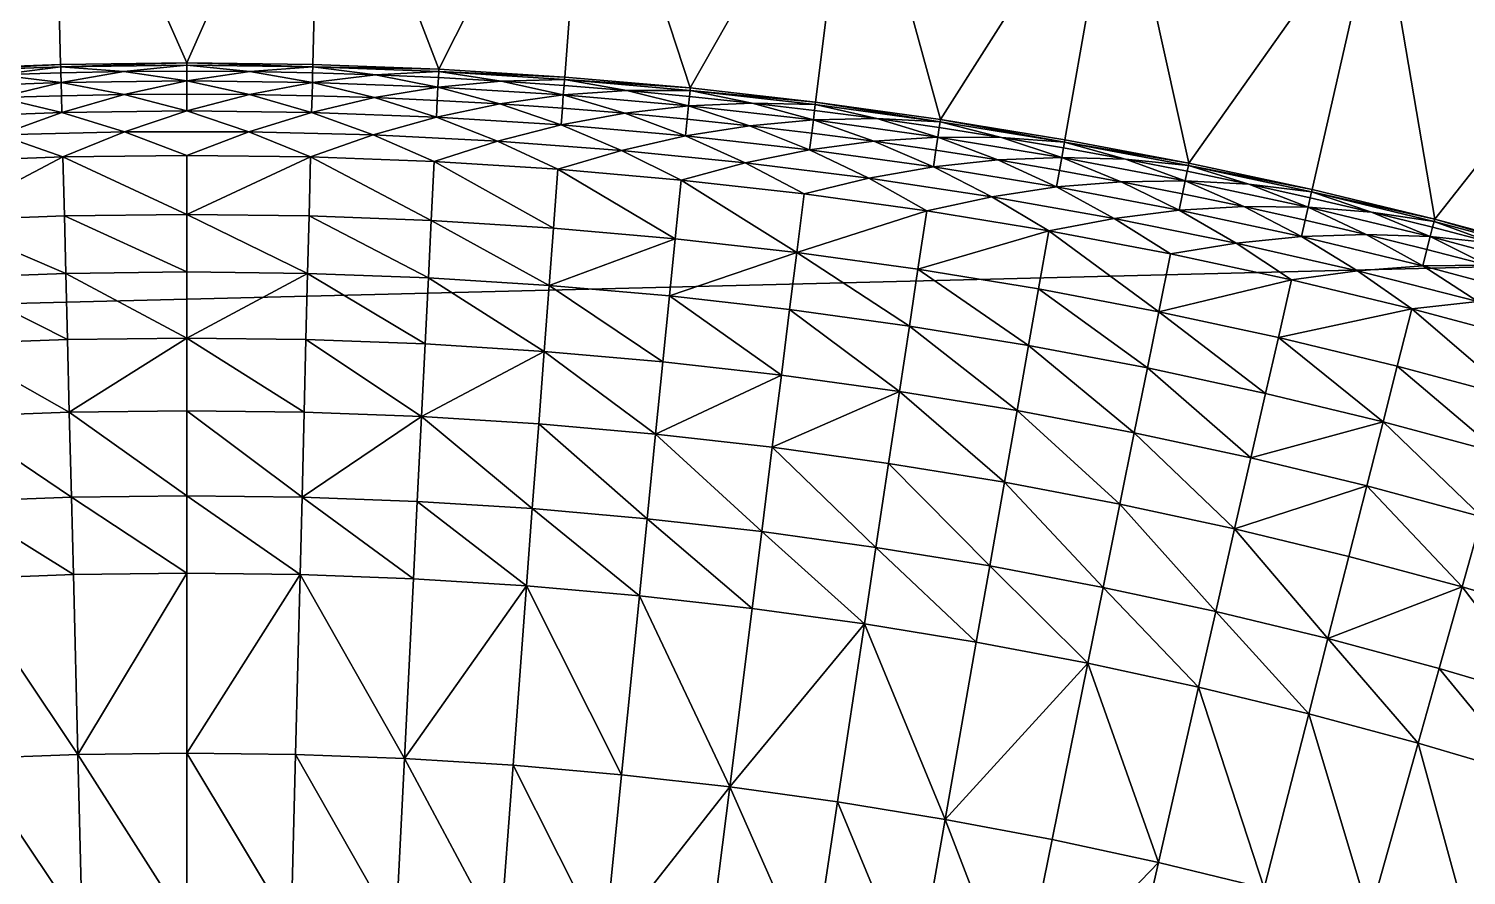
# Model space of a CAD drawing. Header units: millimetres. Extents: x -3250 to 8000, y -3250 to 3250.
# Drawn here: x -78 to 632, y 2098 to 2517 of the extents above; entities that cross this region are included whole.
import ezdxf

# ---------------------------------------------------------------- set-up
doc = ezdxf.new("R2010")
doc.units = ezdxf.units.MM
doc.header["$MEASUREMENT"] = 0
doc.layers.add('MESH_3D', color=2, linetype='CONTINUOUS')

msp = doc.modelspace()

# ---------------------------------------------------------------- linework, layer by layer
at = {"layer": 'MESH_3D'}
for points in [[(2150.48, 2436.79, 32500), (0, 3250, 32500), (-643.97, 3185.56, 32500)], [(2150.48, 2436.79, 32500), (643.97, 3185.56, 32500), (0, 3250, 32500)], [(2150.48, 2436.79, 32500), (-643.97, 3185.56, 32500), (-2269.27, 2326.57, 32500)], [(-198.03, 2642.59, 24200), (-66.07, 2649.18, 24200), (-124.61, 2496.89, 24000)], [(-66.07, 2649.18, 24200), (-62.33, 2499.22, 24000), (-124.61, 2496.89, 24000)], [(-66.07, 2649.18, 24200), (0, 2500, 24000), (-62.33, 2499.22, 24000)], [(-66.07, 2649.18, 24200), (66.07, 2649.18, 24200), (0, 2500, 24000)], [(66.07, 2649.18, 24200), (62.33, 2499.22, 24000), (0, 2500, 24000)], [(66.07, 2649.18, 24200), (124.61, 2496.89, 24000), (62.33, 2499.22, 24000)], [(66.07, 2649.18, 24200), (198.03, 2642.59, 24200), (124.61, 2496.89, 24000)], [(198.03, 2642.59, 24200), (186.83, 2493.01, 24000), (124.61, 2496.89, 24000)], [(198.03, 2642.59, 24200), (248.92, 2487.58, 24000), (186.83, 2493.01, 24000)], [(198.03, 2642.59, 24200), (329.51, 2629.43, 24200), (248.92, 2487.58, 24000)], [(329.51, 2629.43, 24200), (310.86, 2480.6, 24000), (248.92, 2487.58, 24000)], [(329.51, 2629.43, 24200), (372.61, 2472.08, 24000), (310.86, 2480.6, 24000)], [(329.51, 2629.43, 24200), (460.17, 2609.74, 24200), (372.61, 2472.08, 24000)], [(460.17, 2609.74, 24200), (434.12, 2462.02, 24000), (372.61, 2472.08, 24000)], [(460.17, 2609.74, 24200), (495.37, 2450.43, 24000), (434.12, 2462.02, 24000)], [(460.17, 2609.74, 24200), (589.68, 2583.56, 24200), (495.37, 2450.43, 24000)], [(589.68, 2583.56, 24200), (556.3, 2437.32, 24000), (495.37, 2450.43, 24000)], [(589.68, 2583.56, 24200), (616.89, 2422.69, 24000), (556.3, 2437.32, 24000)], [(589.68, 2583.56, 24200), (717.73, 2550.95, 24200), (616.89, 2422.69, 24000)], [(717.73, 2550.95, 24200), (677.1, 2406.56, 24000), (616.89, 2422.69, 24000)], [(-124.56, 2495.71, -38.42), (-124.61, 2496.89), (-62.33, 2499.22)], [(-124.61, 2496.89, 24000), (-62.33, 2499.22), (-124.61, 2496.89)], [(-124.61, 2496.89, 24000), (-62.33, 2499.22, 24000), (-62.33, 2499.22)], [(-124.56, 2495.71, -38.42), (-62.33, 2499.22), (-62.3, 2498.04, -38.42)], [(-93.32, 2494.11, -71.93), (-124.56, 2495.71, -38.42), (-62.3, 2498.04, -38.42)], [(-93.32, 2494.11, -71.93), (-62.3, 2498.04, -38.42), (-62.22, 2495.08, -71.93)], [(-93.32, 2494.11, -71.93), (-62.22, 2495.08, -71.93), (-62.11, 2490.35, -105.25)], [(-62.3, 2498.04, -38.42), (-62.33, 2499.22), (0, 2500)], [(-62.33, 2499.22, 24000), (0, 2500), (-62.33, 2499.22)], [(-62.33, 2499.22, 24000), (0, 2500, 24000), (0, 2500)], [(-62.3, 2498.04, -38.42), (0, 2500), (0, 2498.82, -38.42)], [(-31.11, 2495.66, -71.93), (-62.3, 2498.04, -38.42), (0, 2498.82, -38.42)], [(-62.22, 2495.08, -71.93), (-62.3, 2498.04, -38.42), (-31.11, 2495.66, -71.93)], [(-62.22, 2495.08, -71.93), (-31.11, 2495.66, -71.93), (-62.11, 2490.35, -105.25)], [(-31.11, 2495.66, -71.93), (0, 2491.12, -105.25), (-62.11, 2490.35, -105.25)], [(-31.11, 2495.66, -71.93), (0, 2498.82, -38.42), (0, 2495.86, -71.93)], [(-31.11, 2495.66, -71.93), (0, 2495.86, -71.93), (0, 2491.12, -105.25)], [(62.3, 2498.04, -38.42), (0, 2500), (62.33, 2499.22)], [(0, 2498.82, -38.42), (0, 2500), (62.3, 2498.04, -38.42)], [(0, 2500, 24000), (62.33, 2499.22), (0, 2500)], [(0, 2500, 24000), (62.33, 2499.22, 24000), (62.33, 2499.22)], [(31.11, 2495.66, -71.93), (0, 2498.82, -38.42), (62.3, 2498.04, -38.42)], [(0, 2495.86, -71.93), (0, 2498.82, -38.42), (31.11, 2495.66, -71.93)], [(0, 2495.86, -71.93), (31.11, 2495.66, -71.93), (0, 2491.12, -105.25)], [(31.11, 2495.66, -71.93), (62.11, 2490.35, -105.25), (0, 2491.12, -105.25)], [(31.11, 2495.66, -71.93), (62.3, 2498.04, -38.42), (62.22, 2495.08, -71.93)], [(31.11, 2495.66, -71.93), (62.22, 2495.08, -71.93), (62.11, 2490.35, -105.25)], [(62.22, 2495.08, -71.93), (93.32, 2494.11, -71.93), (62.11, 2490.35, -105.25)], [(62.22, 2495.08, -71.93), (62.3, 2498.04, -38.42), (93.32, 2494.11, -71.93)], [(62.3, 2498.04, -38.42), (62.33, 2499.22), (124.61, 2496.89)], [(62.3, 2498.04, -38.42), (124.61, 2496.89), (124.56, 2495.71, -38.42)], [(93.32, 2494.11, -71.93), (62.3, 2498.04, -38.42), (124.56, 2495.71, -38.42)], [(62.33, 2499.22, 24000), (124.61, 2496.89), (62.33, 2499.22)], [(62.33, 2499.22, 24000), (124.61, 2496.89, 24000), (124.61, 2496.89)], [(93.32, 2494.11, -71.93), (124.56, 2495.71, -38.42), (124.41, 2492.75, -71.93)], [(124.41, 2492.75, -71.93), (124.56, 2495.71, -38.42), (155.47, 2491.01, -71.93)], [(124.56, 2495.71, -38.42), (124.61, 2496.89), (186.83, 2493.01)], [(124.56, 2495.71, -38.42), (186.83, 2493.01), (186.74, 2491.83, -38.42)], [(155.47, 2491.01, -71.93), (124.56, 2495.71, -38.42), (186.74, 2491.83, -38.42)], [(124.61, 2496.89, 24000), (186.83, 2493.01), (124.61, 2496.89)], [(124.61, 2496.89, 24000), (186.83, 2493.01, 24000), (186.83, 2493.01)], [(-93.32, 2494.11, -71.93), (-62.11, 2490.35, -105.25), (-124.17, 2488.03, -105.25)], [(-92.9, 2482.82, -138.74), (-124.17, 2488.03, -105.25), (-62.11, 2490.35, -105.25)], [(-92.9, 2482.82, -138.74), (-62.11, 2490.35, -105.25), (-61.94, 2483.78, -138.74)], [(-30.97, 2484.36, -138.74), (-62.11, 2490.35, -105.25), (0, 2491.12, -105.25)], [(-61.94, 2483.78, -138.74), (-62.11, 2490.35, -105.25), (-30.97, 2484.36, -138.74)], [(-30.97, 2484.36, -138.74), (0, 2491.12, -105.25), (0, 2484.55, -138.74)], [(30.97, 2484.36, -138.74), (0, 2491.12, -105.25), (62.11, 2490.35, -105.25)], [(0, 2484.55, -138.74), (0, 2491.12, -105.25), (30.97, 2484.36, -138.74)], [(30.97, 2484.36, -138.74), (62.11, 2490.35, -105.25), (61.94, 2483.78, -138.74)], [(61.94, 2483.78, -138.74), (62.11, 2490.35, -105.25), (92.9, 2482.82, -138.74)], [(93.32, 2494.11, -71.93), (124.17, 2488.03, -105.25), (62.11, 2490.35, -105.25)], [(92.9, 2482.82, -138.74), (62.11, 2490.35, -105.25), (124.17, 2488.03, -105.25)], [(92.9, 2482.82, -138.74), (124.17, 2488.03, -105.25), (123.84, 2481.46, -138.74)], [(93.32, 2494.11, -71.93), (124.41, 2492.75, -71.93), (124.17, 2488.03, -105.25)], [(123.84, 2481.46, -138.74), (124.17, 2488.03, -105.25), (154.77, 2479.73, -138.74)], [(124.41, 2492.75, -71.93), (155.47, 2491.01, -71.93), (124.17, 2488.03, -105.25)], [(155.47, 2491.01, -71.93), (186.16, 2484.16, -105.25), (124.17, 2488.03, -105.25)], [(154.77, 2479.73, -138.74), (124.17, 2488.03, -105.25), (186.16, 2484.16, -105.25)], [(155.47, 2491.01, -71.93), (186.74, 2491.83, -38.42), (186.52, 2488.88, -71.93)], [(155.47, 2491.01, -71.93), (186.52, 2488.88, -71.93), (186.16, 2484.16, -105.25)], [(186.52, 2488.88, -71.93), (217.53, 2486.36, -71.93), (186.16, 2484.16, -105.25)], [(186.52, 2488.88, -71.93), (186.74, 2491.83, -38.42), (217.53, 2486.36, -71.93)], [(186.74, 2491.83, -38.42), (186.83, 2493.01), (248.92, 2487.58)], [(186.74, 2491.83, -38.42), (248.92, 2487.58), (248.8, 2486.4, -38.42)], [(217.53, 2486.36, -71.93), (186.74, 2491.83, -38.42), (248.8, 2486.4, -38.42)], [(186.83, 2493.01, 24000), (248.92, 2487.58), (186.83, 2493.01)], [(186.83, 2493.01, 24000), (248.92, 2487.58, 24000), (248.92, 2487.58)], [(248.8, 2486.4, -38.42), (248.92, 2487.58), (310.86, 2480.6)], [(248.92, 2487.58, 24000), (310.86, 2480.6), (248.92, 2487.58)], [(248.92, 2487.58, 24000), (310.86, 2480.6, 24000), (310.86, 2480.6)], [(-92.9, 2482.82, -138.74), (-61.73, 2475.49, -171.85), (-123.43, 2473.18, -171.85)], [(-92.9, 2482.82, -138.74), (-61.94, 2483.78, -138.74), (-61.73, 2475.49, -171.85)], [(-61.94, 2483.78, -138.74), (-30.97, 2484.36, -138.74), (-61.73, 2475.49, -171.85)], [(-30.97, 2484.36, -138.74), (0, 2476.26, -171.85), (-61.73, 2475.49, -171.85)], [(-30.97, 2484.36, -138.74), (0, 2484.55, -138.74), (0, 2476.26, -171.85)], [(0, 2484.55, -138.74), (30.97, 2484.36, -138.74), (0, 2476.26, -171.85)], [(30.97, 2484.36, -138.74), (61.73, 2475.49, -171.85), (0, 2476.26, -171.85)], [(30.97, 2484.36, -138.74), (61.94, 2483.78, -138.74), (61.73, 2475.49, -171.85)], [(61.94, 2483.78, -138.74), (92.9, 2482.82, -138.74), (61.73, 2475.49, -171.85)], [(92.9, 2482.82, -138.74), (123.43, 2473.18, -171.85), (61.73, 2475.49, -171.85)], [(92.9, 2482.82, -138.74), (123.84, 2481.46, -138.74), (123.43, 2473.18, -171.85)], [(123.84, 2481.46, -138.74), (154.77, 2479.73, -138.74), (123.43, 2473.18, -171.85)], [(154.77, 2479.73, -138.74), (186.16, 2484.16, -105.25), (185.67, 2477.61, -138.74)], [(185.67, 2477.61, -138.74), (186.16, 2484.16, -105.25), (216.54, 2475.1, -138.74)], [(217.53, 2486.36, -71.93), (248.04, 2478.74, -105.25), (186.16, 2484.16, -105.25)], [(216.54, 2475.1, -138.74), (186.16, 2484.16, -105.25), (248.04, 2478.74, -105.25)], [(217.53, 2486.36, -71.93), (248.8, 2486.4, -38.42), (248.51, 2483.45, -71.93)], [(217.53, 2486.36, -71.93), (248.51, 2483.45, -71.93), (248.04, 2478.74, -105.25)], [(248.51, 2483.45, -71.93), (279.45, 2480.16, -71.93), (248.04, 2478.74, -105.25)], [(279.45, 2480.16, -71.93), (309.76, 2471.79, -105.25), (248.04, 2478.74, -105.25)], [(248.51, 2483.45, -71.93), (248.8, 2486.4, -38.42), (279.45, 2480.16, -71.93)], [(248.8, 2486.4, -38.42), (310.86, 2480.6), (310.71, 2479.43, -38.42)], [(279.45, 2480.16, -71.93), (248.8, 2486.4, -38.42), (310.71, 2479.43, -38.42)], [(279.45, 2480.16, -71.93), (310.71, 2479.43, -38.42), (310.34, 2476.49, -71.93)], [(279.45, 2480.16, -71.93), (310.34, 2476.49, -71.93), (309.76, 2471.79, -105.25)], [(310.71, 2479.43, -38.42), (310.86, 2480.6), (372.43, 2470.91, -38.42)], [(372.43, 2470.91, -38.42), (310.86, 2480.6), (372.61, 2472.08)], [(310.86, 2480.6, 24000), (372.61, 2472.08), (310.86, 2480.6)], [(310.86, 2480.6, 24000), (372.61, 2472.08, 24000), (372.61, 2472.08)], [(-92.21, 2464.34, -205.25), (-123.43, 2473.18, -171.85), (-61.73, 2475.49, -171.85)], [(-92.21, 2464.34, -205.25), (-61.73, 2475.49, -171.85), (-30.74, 2465.87, -205.25)], [(-30.74, 2465.87, -205.25), (-61.73, 2475.49, -171.85), (0, 2476.26, -171.85)], [(-30.74, 2465.87, -205.25), (0, 2476.26, -171.85), (30.74, 2465.87, -205.25)], [(30.74, 2465.87, -205.25), (0, 2476.26, -171.85), (61.73, 2475.49, -171.85)], [(30.74, 2465.87, -205.25), (61.73, 2475.49, -171.85), (92.21, 2464.34, -205.25)], [(92.21, 2464.34, -205.25), (61.73, 2475.49, -171.85), (123.43, 2473.18, -171.85)], [(92.21, 2464.34, -205.25), (123.43, 2473.18, -171.85), (153.62, 2461.28, -205.25)], [(154.77, 2479.73, -138.74), (185.05, 2469.34, -171.85), (123.43, 2473.18, -171.85)], [(153.62, 2461.28, -205.25), (123.43, 2473.18, -171.85), (185.05, 2469.34, -171.85)], [(154.77, 2479.73, -138.74), (185.67, 2477.61, -138.74), (185.05, 2469.34, -171.85)], [(185.67, 2477.61, -138.74), (216.54, 2475.1, -138.74), (185.05, 2469.34, -171.85)], [(216.54, 2475.1, -138.74), (246.56, 2463.96, -171.85), (185.05, 2469.34, -171.85)], [(216.54, 2475.1, -138.74), (248.04, 2478.74, -105.25), (247.38, 2472.21, -138.74)], [(216.54, 2475.1, -138.74), (247.38, 2472.21, -138.74), (246.56, 2463.96, -171.85)], [(247.38, 2472.21, -138.74), (248.04, 2478.74, -105.25), (278.18, 2468.93, -138.74)], [(278.18, 2468.93, -138.74), (248.04, 2478.74, -105.25), (309.76, 2471.79, -105.25)], [(310.34, 2476.49, -71.93), (341.19, 2472.43, -71.93), (309.76, 2471.79, -105.25)], [(310.34, 2476.49, -71.93), (310.71, 2479.43, -38.42), (341.19, 2472.43, -71.93)], [(341.19, 2472.43, -71.93), (310.71, 2479.43, -38.42), (372.43, 2470.91, -38.42)], [(-92.21, 2464.34, -205.25), (-30.74, 2465.87, -205.25), (-61.19, 2453.46, -238.11)], [(-30.74, 2465.87, -205.25), (0, 2454.23, -238.11), (-61.19, 2453.46, -238.11)], [(-30.74, 2465.87, -205.25), (30.74, 2465.87, -205.25), (0, 2454.23, -238.11)], [(30.74, 2465.87, -205.25), (61.19, 2453.46, -238.11), (0, 2454.23, -238.11)], [(30.74, 2465.87, -205.25), (92.21, 2464.34, -205.25), (61.19, 2453.46, -238.11)], [(153.62, 2461.28, -205.25), (185.05, 2469.34, -171.85), (214.93, 2456.68, -205.25)], [(214.93, 2456.68, -205.25), (185.05, 2469.34, -171.85), (246.56, 2463.96, -171.85)], [(247.38, 2472.21, -138.74), (278.18, 2468.93, -138.74), (246.56, 2463.96, -171.85)], [(278.18, 2468.93, -138.74), (307.91, 2457.04, -171.85), (246.56, 2463.96, -171.85)], [(278.18, 2468.93, -138.74), (309.76, 2471.79, -105.25), (308.94, 2465.27, -138.74)], [(278.18, 2468.93, -138.74), (308.94, 2465.27, -138.74), (307.91, 2457.04, -171.85)], [(308.94, 2465.27, -138.74), (309.76, 2471.79, -105.25), (339.65, 2461.23, -138.74)], [(341.19, 2472.43, -71.93), (371.28, 2463.3, -105.25), (309.76, 2471.79, -105.25)], [(339.65, 2461.23, -138.74), (309.76, 2471.79, -105.25), (371.28, 2463.3, -105.25)], [(341.19, 2472.43, -71.93), (372.43, 2470.91, -38.42), (371.99, 2467.98, -71.93)], [(341.19, 2472.43, -71.93), (371.99, 2467.98, -71.93), (371.28, 2463.3, -105.25)], [(371.99, 2467.98, -71.93), (402.73, 2463.15, -71.93), (371.28, 2463.3, -105.25)], [(371.99, 2467.98, -71.93), (372.43, 2470.91, -38.42), (402.73, 2463.15, -71.93)], [(372.43, 2470.91, -38.42), (372.61, 2472.08), (433.92, 2460.86, -38.42)], [(402.73, 2463.15, -71.93), (372.43, 2470.91, -38.42), (433.92, 2460.86, -38.42)], [(433.92, 2460.86, -38.42), (372.61, 2472.08), (434.12, 2462.02)], [(372.61, 2472.08, 24000), (434.12, 2462.02), (372.61, 2472.08)], [(372.61, 2472.08, 24000), (434.12, 2462.02, 24000), (434.12, 2462.02)], [(-92.21, 2464.34, -205.25), (-61.19, 2453.46, -238.11), (-122.33, 2451.17, -238.11)], [(92.21, 2464.34, -205.25), (122.33, 2451.17, -238.11), (61.19, 2453.46, -238.11)], [(92.21, 2464.34, -205.25), (153.62, 2461.28, -205.25), (122.33, 2451.17, -238.11)], [(153.62, 2461.28, -205.25), (183.4, 2447.36, -238.11), (122.33, 2451.17, -238.11)], [(153.62, 2461.28, -205.25), (214.93, 2456.68, -205.25), (183.4, 2447.36, -238.11)], [(214.93, 2456.68, -205.25), (246.56, 2463.96, -171.85), (276.11, 2450.56, -205.25)], [(276.11, 2450.56, -205.25), (246.56, 2463.96, -171.85), (307.91, 2457.04, -171.85)], [(308.94, 2465.27, -138.74), (339.65, 2461.23, -138.74), (307.91, 2457.04, -171.85)], [(339.65, 2461.23, -138.74), (369.07, 2448.6, -171.85), (307.91, 2457.04, -171.85)], [(339.65, 2461.23, -138.74), (371.28, 2463.3, -105.25), (370.3, 2456.8, -138.74)], [(339.65, 2461.23, -138.74), (370.3, 2456.8, -138.74), (369.07, 2448.6, -171.85)], [(370.3, 2456.8, -138.74), (371.28, 2463.3, -105.25), (400.9, 2451.99, -138.74)], [(400.9, 2451.99, -138.74), (371.28, 2463.3, -105.25), (432.58, 2453.28, -105.25)], [(402.73, 2463.15, -71.93), (432.58, 2453.28, -105.25), (371.28, 2463.3, -105.25)], [(402.73, 2463.15, -71.93), (433.4, 2457.94, -71.93), (432.58, 2453.28, -105.25)], [(402.73, 2463.15, -71.93), (433.92, 2460.86, -38.42), (433.4, 2457.94, -71.93)], [(433.4, 2457.94, -71.93), (433.92, 2460.86, -38.42), (464.01, 2452.35, -71.93)], [(433.92, 2460.86, -38.42), (434.12, 2462.02), (495.37, 2450.43)], [(433.92, 2460.86, -38.42), (495.37, 2450.43), (495.13, 2449.27, -38.42)], [(464.01, 2452.35, -71.93), (433.92, 2460.86, -38.42), (495.13, 2449.27, -38.42)], [(434.12, 2462.02, 24000), (495.37, 2450.43), (434.12, 2462.02)], [(434.12, 2462.02, 24000), (495.37, 2450.43, 24000), (495.37, 2450.43)], [(-122.33, 2451.17, -238.11), (-61.19, 2453.46, -238.11), (-120.88, 2422.02, -303.82)], [(-61.19, 2453.46, -238.11), (-60.46, 2424.28, -303.82), (-120.88, 2422.02, -303.82)], [(-61.19, 2453.46, -238.11), (0, 2454.23, -238.11), (0, 2425.03, -303.82)], [(-61.19, 2453.46, -238.11), (0, 2425.03, -303.82), (-60.46, 2424.28, -303.82)], [(0, 2454.23, -238.11), (61.19, 2453.46, -238.11), (0, 2425.03, -303.82)], [(61.19, 2453.46, -238.11), (60.46, 2424.28, -303.82), (0, 2425.03, -303.82)], [(61.19, 2453.46, -238.11), (120.88, 2422.02, -303.82), (60.46, 2424.28, -303.82)], [(61.19, 2453.46, -238.11), (122.33, 2451.17, -238.11), (120.88, 2422.02, -303.82)], [(214.93, 2456.68, -205.25), (244.36, 2442.03, -238.11), (183.4, 2447.36, -238.11)], [(214.93, 2456.68, -205.25), (276.11, 2450.56, -205.25), (244.36, 2442.03, -238.11)], [(276.11, 2450.56, -205.25), (307.91, 2457.04, -171.85), (337.12, 2442.91, -205.25)], [(337.12, 2442.91, -205.25), (307.91, 2457.04, -171.85), (369.07, 2448.6, -171.85)], [(370.3, 2456.8, -138.74), (400.9, 2451.99, -138.74), (369.07, 2448.6, -171.85)], [(400.9, 2451.99, -138.74), (430, 2438.64, -171.85), (369.07, 2448.6, -171.85)], [(400.9, 2451.99, -138.74), (432.58, 2453.28, -105.25), (431.44, 2446.81, -138.74)], [(400.9, 2451.99, -138.74), (431.44, 2446.81, -138.74), (430, 2438.64, -171.85)], [(431.44, 2446.81, -138.74), (432.58, 2453.28, -105.25), (461.91, 2441.24, -138.74)], [(433.4, 2457.94, -71.93), (464.01, 2452.35, -71.93), (432.58, 2453.28, -105.25)], [(461.91, 2441.24, -138.74), (432.58, 2453.28, -105.25), (493.61, 2441.73, -105.25)], [(464.01, 2452.35, -71.93), (493.61, 2441.73, -105.25), (432.58, 2453.28, -105.25)], [(464.01, 2452.35, -71.93), (494.54, 2446.37, -71.93), (493.61, 2441.73, -105.25)], [(464.01, 2452.35, -71.93), (495.13, 2449.27, -38.42), (494.54, 2446.37, -71.93)], [(122.33, 2451.17, -238.11), (181.22, 2418.25, -303.82), (120.88, 2422.02, -303.82)], [(122.33, 2451.17, -238.11), (183.4, 2447.36, -238.11), (181.22, 2418.25, -303.82)], [(183.4, 2447.36, -238.11), (241.46, 2412.98, -303.82), (181.22, 2418.25, -303.82)], [(183.4, 2447.36, -238.11), (244.36, 2442.03, -238.11), (241.46, 2412.98, -303.82)], [(276.11, 2450.56, -205.25), (305.17, 2435.18, -238.11), (244.36, 2442.03, -238.11)], [(276.11, 2450.56, -205.25), (337.12, 2442.91, -205.25), (305.17, 2435.18, -238.11)], [(337.12, 2442.91, -205.25), (369.07, 2448.6, -171.85), (397.92, 2433.75, -205.25)], [(397.92, 2433.75, -205.25), (369.07, 2448.6, -171.85), (430, 2438.64, -171.85)], [(431.44, 2446.81, -138.74), (461.91, 2441.24, -138.74), (430, 2438.64, -171.85)], [(494.54, 2446.37, -71.93), (525, 2440.01, -71.93), (493.61, 2441.73, -105.25)], [(494.54, 2446.37, -71.93), (495.13, 2449.27, -38.42), (525, 2440.01, -71.93)], [(495.13, 2449.27, -38.42), (495.37, 2450.43), (556.3, 2437.32)], [(495.13, 2449.27, -38.42), (556.3, 2437.32), (556.04, 2436.17, -38.42)], [(525, 2440.01, -71.93), (495.13, 2449.27, -38.42), (556.04, 2436.17, -38.42)], [(495.37, 2450.43, 24000), (556.3, 2437.32, 24000), (556.3, 2437.32)], [(495.37, 2450.43, 24000), (556.3, 2437.32), (495.37, 2450.43)], [(244.36, 2442.03, -238.11), (301.54, 2406.21, -303.82), (241.46, 2412.98, -303.82)], [(244.36, 2442.03, -238.11), (305.17, 2435.18, -238.11), (301.54, 2406.21, -303.82)], [(337.12, 2442.91, -205.25), (365.78, 2426.81, -238.11), (305.17, 2435.18, -238.11)], [(337.12, 2442.91, -205.25), (397.92, 2433.75, -205.25), (365.78, 2426.81, -238.11)], [(397.92, 2433.75, -205.25), (430, 2438.64, -171.85), (458.47, 2423.07, -205.25)], [(461.91, 2441.24, -138.74), (490.66, 2427.16, -171.85), (430, 2438.64, -171.85)], [(458.47, 2423.07, -205.25), (430, 2438.64, -171.85), (490.66, 2427.16, -171.85)], [(461.91, 2441.24, -138.74), (493.61, 2441.73, -105.25), (492.3, 2435.29, -138.74)], [(461.91, 2441.24, -138.74), (492.3, 2435.29, -138.74), (490.66, 2427.16, -171.85)], [(492.3, 2435.29, -138.74), (493.61, 2441.73, -105.25), (522.63, 2428.96, -138.74)], [(522.63, 2428.96, -138.74), (493.61, 2441.73, -105.25), (554.33, 2428.66, -105.25)], [(525, 2440.01, -71.93), (554.33, 2428.66, -105.25), (493.61, 2441.73, -105.25)], [(525, 2440.01, -71.93), (556.04, 2436.17, -38.42), (555.38, 2433.28, -71.93)], [(525, 2440.01, -71.93), (555.38, 2433.28, -71.93), (554.33, 2428.66, -105.25)], [(2150.48, 2436.79, 32500), (-3128.53, 880.23, 32500), (-2326.57, -2269.27, 32500)], [(2150.48, 2436.79, 32500), (-2269.27, 2326.57, 32500), (-3128.53, 880.23, 32500)], [(2150.48, 2436.79, 32500), (-2326.57, -2269.27, 32500), (3105.61, 957.95, 32500)], [(305.17, 2435.18, -238.11), (365.78, 2426.81, -238.11), (301.54, 2406.21, -303.82)], [(397.92, 2433.75, -205.25), (426.17, 2416.94, -238.11), (365.78, 2426.81, -238.11)], [(397.92, 2433.75, -205.25), (458.47, 2423.07, -205.25), (426.17, 2416.94, -238.11)], [(492.3, 2435.29, -138.74), (522.63, 2428.96, -138.74), (490.66, 2427.16, -171.85)], [(555.38, 2433.28, -71.93), (585.67, 2426.17, -71.93), (554.33, 2428.66, -105.25)], [(555.38, 2433.28, -71.93), (556.04, 2436.17, -38.42), (585.67, 2426.17, -71.93)], [(556.04, 2436.17, -38.42), (556.3, 2437.32), (616.89, 2422.69)], [(556.04, 2436.17, -38.42), (616.89, 2422.69), (616.6, 2421.55, -38.42)], [(585.67, 2426.17, -71.93), (556.04, 2436.17, -38.42), (616.6, 2421.55, -38.42)], [(556.3, 2437.32, 24000), (616.89, 2422.69, 24000), (616.89, 2422.69)], [(556.3, 2437.32, 24000), (616.89, 2422.69), (556.3, 2437.32)], [(-120.88, 2422.02, -303.82), (-60.46, 2424.28, -303.82), (-59.75, 2395.88, -355.73)], [(-60.46, 2424.28, -303.82), (0, 2425.03, -303.82), (0, 2396.63, -355.73)], [(-60.46, 2424.28, -303.82), (0, 2396.63, -355.73), (-59.75, 2395.88, -355.73)], [(0, 2425.03, -303.82), (60.46, 2424.28, -303.82), (59.75, 2395.88, -355.73)], [(0, 2425.03, -303.82), (59.75, 2395.88, -355.73), (0, 2396.63, -355.73)], [(60.46, 2424.28, -303.82), (119.46, 2393.65, -355.73), (59.75, 2395.88, -355.73)], [(60.46, 2424.28, -303.82), (120.88, 2422.02, -303.82), (119.46, 2393.65, -355.73)], [(365.78, 2426.81, -238.11), (361.43, 2397.94, -303.82), (301.54, 2406.21, -303.82)], [(365.78, 2426.81, -238.11), (426.17, 2416.94, -238.11), (361.43, 2397.94, -303.82)], [(458.47, 2423.07, -205.25), (490.66, 2427.16, -171.85), (518.74, 2410.89, -205.25)], [(522.63, 2428.96, -138.74), (551.02, 2414.18, -171.85), (490.66, 2427.16, -171.85)], [(518.74, 2410.89, -205.25), (490.66, 2427.16, -171.85), (551.02, 2414.18, -171.85)], [(522.63, 2428.96, -138.74), (552.86, 2422.26, -138.74), (551.02, 2414.18, -171.85)], [(522.63, 2428.96, -138.74), (554.33, 2428.66, -105.25), (552.86, 2422.26, -138.74)], [(552.86, 2422.26, -138.74), (554.33, 2428.66, -105.25), (583.02, 2415.18, -138.74)], [(583.02, 2415.18, -138.74), (554.33, 2428.66, -105.25), (614.7, 2414.09, -105.25)], [(585.67, 2426.17, -71.93), (614.7, 2414.09, -105.25), (554.33, 2428.66, -105.25)], [(585.67, 2426.17, -71.93), (616.6, 2421.55, -38.42), (615.87, 2418.68, -71.93)], [(585.67, 2426.17, -71.93), (615.87, 2418.68, -71.93), (614.7, 2414.09, -105.25)], [(-120.88, 2422.02, -303.82), (-59.75, 2395.88, -355.73), (-119.46, 2393.65, -355.73)], [(120.88, 2422.02, -303.82), (179.1, 2389.93, -355.73), (119.46, 2393.65, -355.73)], [(120.88, 2422.02, -303.82), (181.22, 2418.25, -303.82), (179.1, 2389.93, -355.73)], [(181.22, 2418.25, -303.82), (241.46, 2412.98, -303.82), (179.1, 2389.93, -355.73)], [(426.17, 2416.94, -238.11), (421.1, 2388.19, -303.82), (361.43, 2397.94, -303.82)], [(426.17, 2416.94, -238.11), (480.51, 2376.95, -303.82), (421.1, 2388.19, -303.82)], [(458.47, 2423.07, -205.25), (486.3, 2405.56, -238.11), (426.17, 2416.94, -238.11)], [(426.17, 2416.94, -238.11), (486.3, 2405.56, -238.11), (480.51, 2376.95, -303.82)], [(458.47, 2423.07, -205.25), (518.74, 2410.89, -205.25), (486.3, 2405.56, -238.11)], [(552.86, 2422.26, -138.74), (583.02, 2415.18, -138.74), (551.02, 2414.18, -171.85)], [(615.87, 2418.68, -71.93), (645.98, 2410.81, -71.93), (614.7, 2414.09, -105.25)], [(615.87, 2418.68, -71.93), (616.6, 2421.55, -38.42), (645.98, 2410.81, -71.93)], [(616.6, 2421.55, -38.42), (616.89, 2422.69), (676.78, 2405.42, -38.42)], [(645.98, 2410.81, -71.93), (616.6, 2421.55, -38.42), (676.78, 2405.42, -38.42)], [(676.78, 2405.42, -38.42), (616.89, 2422.69), (677.1, 2406.56)], [(616.89, 2422.69, 24000), (677.1, 2406.56, 24000), (677.1, 2406.56)], [(616.89, 2422.69, 24000), (677.1, 2406.56), (616.89, 2422.69)], [(241.46, 2412.98, -303.82), (238.63, 2384.72, -355.73), (179.1, 2389.93, -355.73)], [(241.46, 2412.98, -303.82), (301.54, 2406.21, -303.82), (238.63, 2384.72, -355.73)], [(518.74, 2410.89, -205.25), (546.12, 2392.69, -238.11), (486.3, 2405.56, -238.11)], [(518.74, 2410.89, -205.25), (551.02, 2414.18, -171.85), (578.68, 2397.21, -205.25)], [(518.74, 2410.89, -205.25), (578.68, 2397.21, -205.25), (546.12, 2392.69, -238.11)], [(583.02, 2415.18, -138.74), (611.04, 2399.69, -171.85), (551.02, 2414.18, -171.85)], [(578.68, 2397.21, -205.25), (551.02, 2414.18, -171.85), (611.04, 2399.69, -171.85)], [(583.02, 2415.18, -138.74), (613.08, 2407.72, -138.74), (611.04, 2399.69, -171.85)], [(583.02, 2415.18, -138.74), (614.7, 2414.09, -105.25), (613.08, 2407.72, -138.74)], [(613.08, 2407.72, -138.74), (614.7, 2414.09, -105.25), (643.05, 2399.89, -138.74)], [(643.05, 2399.89, -138.74), (614.7, 2414.09, -105.25), (674.7, 2398.01, -105.25)], [(645.98, 2410.81, -71.93), (674.7, 2398.01, -105.25), (614.7, 2414.09, -105.25)], [(301.54, 2406.21, -303.82), (298.01, 2378.03, -355.73), (238.63, 2384.72, -355.73)], [(301.54, 2406.21, -303.82), (357.2, 2369.86, -355.73), (298.01, 2378.03, -355.73)], [(301.54, 2406.21, -303.82), (361.43, 2397.94, -303.82), (357.2, 2369.86, -355.73)], [(486.3, 2405.56, -238.11), (546.12, 2392.69, -238.11), (480.51, 2376.95, -303.82)], [(613.08, 2407.72, -138.74), (643.05, 2399.89, -138.74), (611.04, 2399.69, -171.85)], [(-119.46, 2393.65, -355.73), (-59.75, 2395.88, -355.73), (-58.93, 2363.19, -406.77)], [(-59.75, 2395.88, -355.73), (0, 2396.63, -355.73), (0, 2363.93, -406.77)], [(-59.75, 2395.88, -355.73), (0, 2363.93, -406.77), (-58.93, 2363.19, -406.77)], [(0, 2396.63, -355.73), (59.75, 2395.88, -355.73), (0, 2363.93, -406.77)], [(59.75, 2395.88, -355.73), (58.93, 2363.19, -406.77), (0, 2363.93, -406.77)], [(59.75, 2395.88, -355.73), (117.83, 2360.99, -406.77), (58.93, 2363.19, -406.77)], [(59.75, 2395.88, -355.73), (119.46, 2393.65, -355.73), (117.83, 2360.99, -406.77)], [(361.43, 2397.94, -303.82), (416.17, 2360.22, -355.73), (357.2, 2369.86, -355.73)], [(361.43, 2397.94, -303.82), (421.1, 2388.19, -303.82), (416.17, 2360.22, -355.73)], [(578.68, 2397.21, -205.25), (605.6, 2378.33, -238.11), (546.12, 2392.69, -238.11)], [(578.68, 2397.21, -205.25), (611.04, 2399.69, -171.85), (638.26, 2382.04, -205.25)], [(578.68, 2397.21, -205.25), (638.26, 2382.04, -205.25), (605.6, 2378.33, -238.11)], [(643.05, 2399.89, -138.74), (670.67, 2383.71, -171.85), (611.04, 2399.69, -171.85)], [(638.26, 2382.04, -205.25), (611.04, 2399.69, -171.85), (670.67, 2383.71, -171.85)], [(-119.46, 2393.65, -355.73), (-58.93, 2363.19, -406.77), (-117.83, 2360.99, -406.77)], [(119.46, 2393.65, -355.73), (176.66, 2357.32, -406.77), (117.83, 2360.99, -406.77)], [(119.46, 2393.65, -355.73), (179.1, 2389.93, -355.73), (176.66, 2357.32, -406.77)], [(179.1, 2389.93, -355.73), (235.37, 2352.18, -406.77), (176.66, 2357.32, -406.77)], [(179.1, 2389.93, -355.73), (238.63, 2384.72, -355.73), (235.37, 2352.18, -406.77)], [(421.1, 2388.19, -303.82), (474.88, 2349.11, -355.73), (416.17, 2360.22, -355.73)], [(421.1, 2388.19, -303.82), (480.51, 2376.95, -303.82), (474.88, 2349.11, -355.73)], [(546.12, 2392.69, -238.11), (539.62, 2364.23, -303.82), (480.51, 2376.95, -303.82)], [(546.12, 2392.69, -238.11), (605.6, 2378.33, -238.11), (539.62, 2364.23, -303.82)], [(238.63, 2384.72, -355.73), (293.94, 2345.58, -406.77), (235.37, 2352.18, -406.77)], [(238.63, 2384.72, -355.73), (298.01, 2378.03, -355.73), (293.94, 2345.58, -406.77)], [(638.26, 2382.04, -205.25), (664.7, 2362.5, -238.11), (605.6, 2378.33, -238.11)], [(298.01, 2378.03, -355.73), (352.33, 2337.52, -406.77), (293.94, 2345.58, -406.77)], [(298.01, 2378.03, -355.73), (357.2, 2369.86, -355.73), (352.33, 2337.52, -406.77)], [(480.51, 2376.95, -303.82), (533.3, 2336.54, -355.73), (474.88, 2349.11, -355.73)], [(480.51, 2376.95, -303.82), (539.62, 2364.23, -303.82), (533.3, 2336.54, -355.73)], [(605.6, 2378.33, -238.11), (598.39, 2350.04, -303.82), (539.62, 2364.23, -303.82)], [(605.6, 2378.33, -238.11), (656.8, 2334.39, -303.82), (598.39, 2350.04, -303.82)], [(605.6, 2378.33, -238.11), (664.7, 2362.5, -238.11), (656.8, 2334.39, -303.82)], [(357.2, 2369.86, -355.73), (410.49, 2328.01, -406.77), (352.33, 2337.52, -406.77)], [(357.2, 2369.86, -355.73), (416.17, 2360.22, -355.73), (410.49, 2328.01, -406.77)], [(-117.83, 2360.99, -406.77), (-58.93, 2363.19, -406.77), (-58.04, 2327.22, -455.71)], [(-117.83, 2360.99, -406.77), (-58.04, 2327.22, -455.71), (-116.04, 2325.05, -455.71)], [(-58.93, 2363.19, -406.77), (0, 2363.93, -406.77), (-58.04, 2327.22, -455.71)], [(0, 2363.93, -406.77), (0, 2327.94, -455.71), (-58.04, 2327.22, -455.71)], [(0, 2363.93, -406.77), (58.04, 2327.22, -455.71), (0, 2327.94, -455.71)], [(0, 2363.93, -406.77), (58.93, 2363.19, -406.77), (58.04, 2327.22, -455.71)], [(58.93, 2363.19, -406.77), (116.04, 2325.05, -455.71), (58.04, 2327.22, -455.71)], [(58.93, 2363.19, -406.77), (117.83, 2360.99, -406.77), (116.04, 2325.05, -455.71)], [(117.83, 2360.99, -406.77), (176.66, 2357.32, -406.77), (116.04, 2325.05, -455.71)], [(416.17, 2360.22, -355.73), (468.4, 2317.06, -406.77), (410.49, 2328.01, -406.77)], [(416.17, 2360.22, -355.73), (474.88, 2349.11, -355.73), (468.4, 2317.06, -406.77)], [(539.62, 2364.23, -303.82), (591.39, 2322.52, -355.73), (533.3, 2336.54, -355.73)], [(539.62, 2364.23, -303.82), (598.39, 2350.04, -303.82), (591.39, 2322.52, -355.73)], [(176.66, 2357.32, -406.77), (173.97, 2321.43, -455.71), (116.04, 2325.05, -455.71)], [(176.66, 2357.32, -406.77), (231.79, 2316.37, -455.71), (173.97, 2321.43, -455.71)], [(176.66, 2357.32, -406.77), (235.37, 2352.18, -406.77), (231.79, 2316.37, -455.71)], [(235.37, 2352.18, -406.77), (293.94, 2345.58, -406.77), (231.79, 2316.37, -455.71)], [(293.94, 2345.58, -406.77), (289.46, 2309.87, -455.71), (231.79, 2316.37, -455.71)], [(293.94, 2345.58, -406.77), (352.33, 2337.52, -406.77), (289.46, 2309.87, -455.71)], [(474.88, 2349.11, -355.73), (526.02, 2304.66, -406.77), (468.4, 2317.06, -406.77)], [(474.88, 2349.11, -355.73), (533.3, 2336.54, -355.73), (526.02, 2304.66, -406.77)], [(598.39, 2350.04, -303.82), (649.1, 2307.05, -355.73), (591.39, 2322.52, -355.73)], [(598.39, 2350.04, -303.82), (656.8, 2334.39, -303.82), (649.1, 2307.05, -355.73)], [(352.33, 2337.52, -406.77), (346.96, 2301.94, -455.71), (289.46, 2309.87, -455.71)], [(352.33, 2337.52, -406.77), (404.24, 2292.57, -455.71), (346.96, 2301.94, -455.71)], [(352.33, 2337.52, -406.77), (410.49, 2328.01, -406.77), (404.24, 2292.57, -455.71)], [(533.3, 2336.54, -355.73), (591.39, 2322.52, -355.73), (526.02, 2304.66, -406.77)], [(-116.04, 2325.05, -455.71), (-58.04, 2327.22, -455.71), (-56.99, 2285.23, -506.08)], [(-116.04, 2325.05, -455.71), (-56.99, 2285.23, -506.08), (-113.94, 2283.1, -506.08)], [(-58.04, 2327.22, -455.71), (0, 2327.94, -455.71), (0, 2285.94, -506.08)], [(-58.04, 2327.22, -455.71), (0, 2285.94, -506.08), (-56.99, 2285.23, -506.08)], [(0, 2327.94, -455.71), (58.04, 2327.22, -455.71), (56.99, 2285.23, -506.08)], [(0, 2327.94, -455.71), (56.99, 2285.23, -506.08), (0, 2285.94, -506.08)], [(58.04, 2327.22, -455.71), (116.04, 2325.05, -455.71), (56.99, 2285.23, -506.08)], [(116.04, 2325.05, -455.71), (113.94, 2283.1, -506.08), (56.99, 2285.23, -506.08)], [(116.04, 2325.05, -455.71), (170.83, 2279.55, -506.08), (113.94, 2283.1, -506.08)], [(116.04, 2325.05, -455.71), (173.97, 2321.43, -455.71), (170.83, 2279.55, -506.08)], [(410.49, 2328.01, -406.77), (461.27, 2281.78, -455.71), (404.24, 2292.57, -455.71)], [(410.49, 2328.01, -406.77), (468.4, 2317.06, -406.77), (461.27, 2281.78, -455.71)], [(173.97, 2321.43, -455.71), (227.61, 2274.58, -506.08), (170.83, 2279.55, -506.08)], [(173.97, 2321.43, -455.71), (231.79, 2316.37, -455.71), (227.61, 2274.58, -506.08)], [(468.4, 2317.06, -406.77), (518.02, 2269.57, -455.71), (461.27, 2281.78, -455.71)], [(468.4, 2317.06, -406.77), (526.02, 2304.66, -406.77), (518.02, 2269.57, -455.71)], [(591.39, 2322.52, -355.73), (583.32, 2290.83, -406.77), (526.02, 2304.66, -406.77)], [(591.39, 2322.52, -355.73), (640.25, 2275.57, -406.77), (583.32, 2290.83, -406.77)], [(591.39, 2322.52, -355.73), (649.1, 2307.05, -355.73), (640.25, 2275.57, -406.77)], [(231.79, 2316.37, -455.71), (284.24, 2268.2, -506.08), (227.61, 2274.58, -506.08)], [(231.79, 2316.37, -455.71), (289.46, 2309.87, -455.71), (284.24, 2268.2, -506.08)], [(289.46, 2309.87, -455.71), (340.7, 2260.41, -506.08), (284.24, 2268.2, -506.08)], [(289.46, 2309.87, -455.71), (346.96, 2301.94, -455.71), (340.7, 2260.41, -506.08)], [(526.02, 2304.66, -406.77), (583.32, 2290.83, -406.77), (518.02, 2269.57, -455.71)], [(346.96, 2301.94, -455.71), (396.95, 2251.21, -506.08), (340.7, 2260.41, -506.08)], [(346.96, 2301.94, -455.71), (404.24, 2292.57, -455.71), (396.95, 2251.21, -506.08)], [(404.24, 2292.57, -455.71), (452.95, 2240.62, -506.08), (396.95, 2251.21, -506.08)], [(404.24, 2292.57, -455.71), (461.27, 2281.78, -455.71), (452.95, 2240.62, -506.08)], [(583.32, 2290.83, -406.77), (574.44, 2255.95, -455.71), (518.02, 2269.57, -455.71)], [(583.32, 2290.83, -406.77), (630.5, 2240.93, -455.71), (574.44, 2255.95, -455.71)], [(583.32, 2290.83, -406.77), (640.25, 2275.57, -406.77), (630.5, 2240.93, -455.71)], [(-113.94, 2283.1, -506.08), (-56.99, 2285.23, -506.08), (-56.03, 2246.93, -547.31)], [(-113.94, 2283.1, -506.08), (-56.03, 2246.93, -547.31), (-112.03, 2244.83, -547.31)], [(-56.99, 2285.23, -506.08), (0, 2285.94, -506.08), (0, 2247.62, -547.31)], [(-56.99, 2285.23, -506.08), (0, 2247.62, -547.31), (-56.03, 2246.93, -547.31)], [(0, 2285.94, -506.08), (56.03, 2246.93, -547.31), (0, 2247.62, -547.31)], [(0, 2285.94, -506.08), (56.99, 2285.23, -506.08), (56.03, 2246.93, -547.31)], [(56.99, 2285.23, -506.08), (112.03, 2244.83, -547.31), (56.03, 2246.93, -547.31)], [(56.99, 2285.23, -506.08), (113.94, 2283.1, -506.08), (112.03, 2244.83, -547.31)], [(113.94, 2283.1, -506.08), (167.97, 2241.34, -547.31), (112.03, 2244.83, -547.31)], [(113.94, 2283.1, -506.08), (170.83, 2279.55, -506.08), (167.97, 2241.34, -547.31)], [(461.27, 2281.78, -455.71), (508.67, 2228.63, -506.08), (452.95, 2240.62, -506.08)], [(461.27, 2281.78, -455.71), (518.02, 2269.57, -455.71), (508.67, 2228.63, -506.08)], [(170.83, 2279.55, -506.08), (223.79, 2236.46, -547.31), (167.97, 2241.34, -547.31)], [(170.83, 2279.55, -506.08), (227.61, 2274.58, -506.08), (223.79, 2236.46, -547.31)], [(227.61, 2274.58, -506.08), (279.48, 2230.18, -547.31), (223.79, 2236.46, -547.31)], [(227.61, 2274.58, -506.08), (284.24, 2268.2, -506.08), (279.48, 2230.18, -547.31)], [(640.25, 2275.57, -406.77), (686.17, 2224.52, -455.71), (630.5, 2240.93, -455.71)], [(284.24, 2268.2, -506.08), (334.99, 2222.52, -547.31), (279.48, 2230.18, -547.31)], [(284.24, 2268.2, -506.08), (340.7, 2260.41, -506.08), (334.99, 2222.52, -547.31)], [(518.02, 2269.57, -455.71), (564.07, 2215.25, -506.08), (508.67, 2228.63, -506.08)], [(518.02, 2269.57, -455.71), (574.44, 2255.95, -455.71), (564.07, 2215.25, -506.08)], [(340.7, 2260.41, -506.08), (390.3, 2213.48, -547.31), (334.99, 2222.52, -547.31)], [(340.7, 2260.41, -506.08), (396.95, 2251.21, -506.08), (390.3, 2213.48, -547.31)], [(574.44, 2255.95, -455.71), (630.5, 2240.93, -455.71), (564.07, 2215.25, -506.08)], [(-112.03, 2244.83, -547.31), (-56.03, 2246.93, -547.31), (-53.82, 2158, -630.5)], [(-56.03, 2246.93, -547.31), (0, 2247.62, -547.31), (-53.82, 2158, -630.5)], [(0, 2247.62, -547.31), (0, 2158.67, -630.5), (-53.82, 2158, -630.5)], [(0, 2247.62, -547.31), (56.03, 2246.93, -547.31), (0, 2158.67, -630.5)], [(56.03, 2246.93, -547.31), (53.82, 2158, -630.5), (0, 2158.67, -630.5)], [(56.03, 2246.93, -547.31), (107.6, 2155.99, -630.5), (53.82, 2158, -630.5)], [(56.03, 2246.93, -547.31), (112.03, 2244.83, -547.31), (107.6, 2155.99, -630.5)], [(396.95, 2251.21, -506.08), (445.36, 2203.06, -547.31), (390.3, 2213.48, -547.31)], [(396.95, 2251.21, -506.08), (452.95, 2240.62, -506.08), (445.36, 2203.06, -547.31)], [(-112.03, 2244.83, -547.31), (-53.82, 2158, -630.5), (-107.6, 2155.99, -630.5)], [(112.03, 2244.83, -547.31), (167.97, 2241.34, -547.31), (107.6, 2155.99, -630.5)], [(167.97, 2241.34, -547.31), (161.32, 2152.64, -630.5), (107.6, 2155.99, -630.5)], [(167.97, 2241.34, -547.31), (214.93, 2147.94, -630.5), (161.32, 2152.64, -630.5)], [(167.97, 2241.34, -547.31), (223.79, 2236.46, -547.31), (214.93, 2147.94, -630.5)], [(452.95, 2240.62, -506.08), (500.14, 2191.27, -547.31), (445.36, 2203.06, -547.31)], [(452.95, 2240.62, -506.08), (508.67, 2228.63, -506.08), (500.14, 2191.27, -547.31)], [(630.5, 2240.93, -455.71), (619.13, 2200.5, -506.08), (564.07, 2215.25, -506.08)], [(630.5, 2240.93, -455.71), (673.79, 2184.38, -506.08), (619.13, 2200.5, -506.08)], [(630.5, 2240.93, -455.71), (686.17, 2224.52, -455.71), (673.79, 2184.38, -506.08)], [(223.79, 2236.46, -547.31), (268.42, 2141.92, -630.5), (214.93, 2147.94, -630.5)], [(223.79, 2236.46, -547.31), (279.48, 2230.18, -547.31), (268.42, 2141.92, -630.5)], [(279.48, 2230.18, -547.31), (334.99, 2222.52, -547.31), (268.42, 2141.92, -630.5)], [(508.67, 2228.63, -506.08), (554.62, 2178.12, -547.31), (500.14, 2191.27, -547.31)], [(508.67, 2228.63, -506.08), (564.07, 2215.25, -506.08), (554.62, 2178.12, -547.31)], [(334.99, 2222.52, -547.31), (321.73, 2134.56, -630.5), (268.42, 2141.92, -630.5)], [(334.99, 2222.52, -547.31), (374.85, 2125.88, -630.5), (321.73, 2134.56, -630.5)], [(334.99, 2222.52, -547.31), (390.3, 2213.48, -547.31), (374.85, 2125.88, -630.5)], [(390.3, 2213.48, -547.31), (445.36, 2203.06, -547.31), (374.85, 2125.88, -630.5)], [(564.07, 2215.25, -506.08), (608.75, 2163.62, -547.31), (554.62, 2178.12, -547.31)], [(564.07, 2215.25, -506.08), (619.13, 2200.5, -506.08), (608.75, 2163.62, -547.31)], [(445.36, 2203.06, -547.31), (427.73, 2115.87, -630.5), (374.85, 2125.88, -630.5)], [(445.36, 2203.06, -547.31), (480.35, 2104.55, -630.5), (427.73, 2115.87, -630.5)], [(445.36, 2203.06, -547.31), (500.14, 2191.27, -547.31), (480.35, 2104.55, -630.5)], [(619.13, 2200.5, -506.08), (662.5, 2147.77, -547.31), (608.75, 2163.62, -547.31)], [(619.13, 2200.5, -506.08), (673.79, 2184.38, -506.08), (662.5, 2147.77, -547.31)], [(500.14, 2191.27, -547.31), (532.67, 2091.92, -630.5), (480.35, 2104.55, -630.5)], [(500.14, 2191.27, -547.31), (554.62, 2178.12, -547.31), (532.67, 2091.92, -630.5)], [(554.62, 2178.12, -547.31), (584.66, 2077.99, -630.5), (532.67, 2091.92, -630.5)], [(554.62, 2178.12, -547.31), (608.75, 2163.62, -547.31), (584.66, 2077.99, -630.5)], [(608.75, 2163.62, -547.31), (636.28, 2062.77, -630.5), (584.66, 2077.99, -630.5)], [(608.75, 2163.62, -547.31), (662.5, 2147.77, -547.31), (636.28, 2062.77, -630.5)], [(-107.6, 2155.99, -630.5), (-53.82, 2158, -630.5), (-51.69, 2072.73, -698.41)], [(-107.6, 2155.99, -630.5), (-51.69, 2072.73, -698.41), (-103.35, 2070.8, -698.41)], [(-53.82, 2158, -630.5), (0, 2158.67, -630.5), (0, 2073.37, -698.41)], [(-53.82, 2158, -630.5), (0, 2073.37, -698.41), (-51.69, 2072.73, -698.41)], [(0, 2158.67, -630.5), (51.69, 2072.73, -698.41), (0, 2073.37, -698.41)], [(0, 2158.67, -630.5), (53.82, 2158, -630.5), (51.69, 2072.73, -698.41)], [(53.82, 2158, -630.5), (103.35, 2070.8, -698.41), (51.69, 2072.73, -698.41)], [(53.82, 2158, -630.5), (107.6, 2155.99, -630.5), (103.35, 2070.8, -698.41)], [(107.6, 2155.99, -630.5), (154.94, 2067.58, -698.41), (103.35, 2070.8, -698.41)], [(107.6, 2155.99, -630.5), (161.32, 2152.64, -630.5), (154.94, 2067.58, -698.41)], [(161.32, 2152.64, -630.5), (206.44, 2063.07, -698.41), (154.94, 2067.58, -698.41)], [(161.32, 2152.64, -630.5), (214.93, 2147.94, -630.5), (206.44, 2063.07, -698.41)], [(214.93, 2147.94, -630.5), (268.42, 2141.92, -630.5), (206.44, 2063.07, -698.41)], [(268.42, 2141.92, -630.5), (257.81, 2057.28, -698.41), (206.44, 2063.07, -698.41)], [(268.42, 2141.92, -630.5), (309.02, 2050.22, -698.41), (257.81, 2057.28, -698.41)], [(268.42, 2141.92, -630.5), (321.73, 2134.56, -630.5), (309.02, 2050.22, -698.41)], [(321.73, 2134.56, -630.5), (360.04, 2041.88, -698.41), (309.02, 2050.22, -698.41)], [(321.73, 2134.56, -630.5), (374.85, 2125.88, -630.5), (360.04, 2041.88, -698.41)], [(374.85, 2125.88, -630.5), (410.83, 2032.27, -698.41), (360.04, 2041.88, -698.41)], [(374.85, 2125.88, -630.5), (427.73, 2115.87, -630.5), (410.83, 2032.27, -698.41)], [(427.73, 2115.87, -630.5), (480.35, 2104.55, -630.5), (410.83, 2032.27, -698.41)], [(480.35, 2104.55, -630.5), (461.37, 2021.39, -698.41), (410.83, 2032.27, -698.41)], [(480.35, 2104.55, -630.5), (532.67, 2091.92, -630.5), (461.37, 2021.39, -698.41)]]:
    msp.add_3dface(points, dxfattribs=at)

doc.saveas('drawing.dxf')
